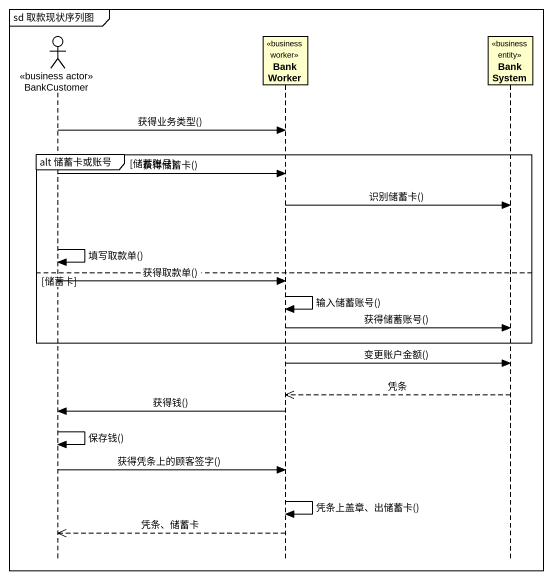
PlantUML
@startuml
mainframe sd 取款现状序列图
hide footbox
actor BankCustomer <<business actor>>
participant BankWorker <<business worker>>
participant BankSystem <<business entity>>

BankCustomer -> BankWorker : 获得业务类型()
group alt 储蓄卡或账号 [储蓄账号]
  BankCustomer -> BankWorker : 获得储蓄卡()
  BankWorker -> BankSystem : 识别储蓄卡()
  BankCustomer -> BankCustomer : 填写取款单()
else 储蓄卡
  BankCustomer -> BankWorker : 获得取款单()
  BankWorker -> BankWorker : 输入储蓄账号()
  BankWorker -> BankSystem : 获得储蓄账号()
end
BankWorker -> BankSystem : 变更账户金额()
BankSystem -->> BankWorker : 凭条
BankWorker -> BankCustomer : 获得钱()
BankCustomer -> BankCustomer : 保存钱()
BankCustomer -> BankWorker : 获得凭条上的顾客签字()
BankWorker -> BankWorker : 凭条上盖章、出储蓄卡()
BankWorker -->> BankCustomer : 凭条、储蓄卡
@enduml
